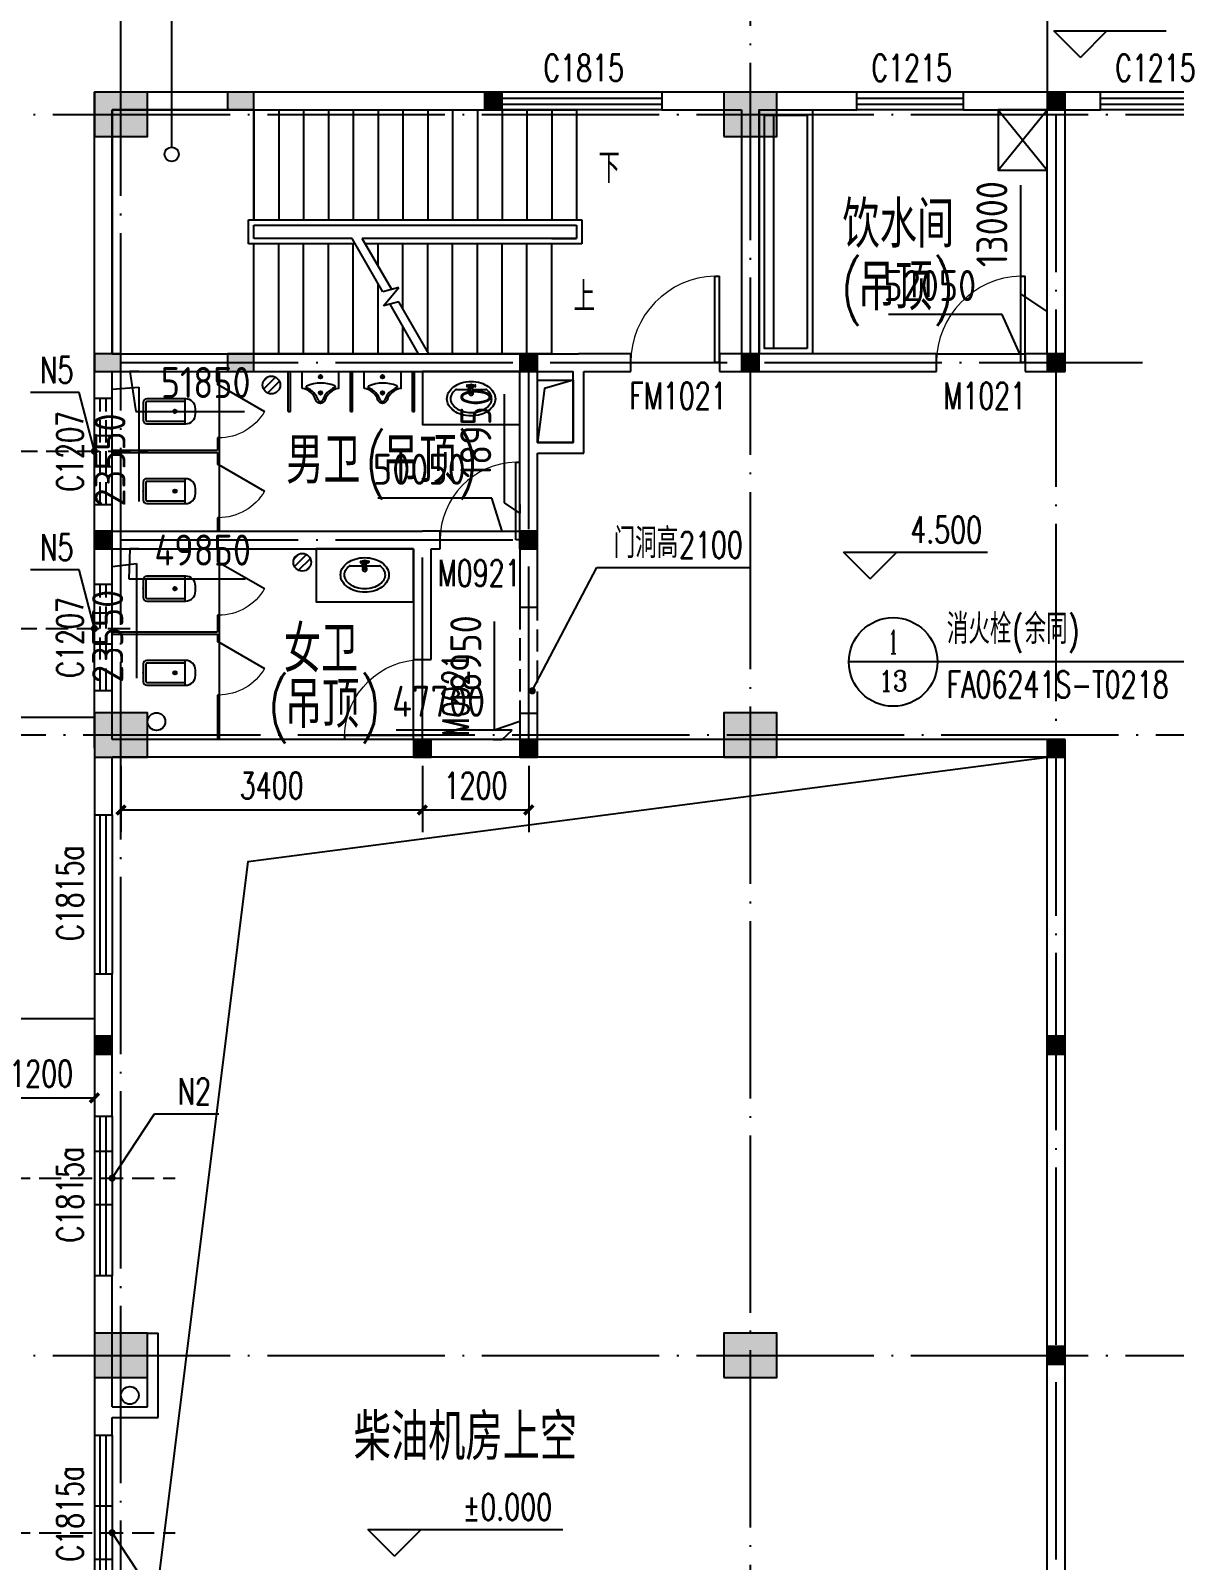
# Model space of a CAD drawing. Extents: x -59142 to 322364, y -122476 to 91021.
# Drawn here: x 24849 to 37752, y 65060 to 82317 of the extents above; entities that cross this region are included whole.
import ezdxf
from ezdxf.enums import TextEntityAlignment as Align

# ---------------------------------------------------------------- set-up
doc = ezdxf.new("R2010")
doc.units = 0
doc.header["$LTSCALE"] = 1000
doc.header["$MEASUREMENT"] = 0
doc.linetypes.add('DASH', pattern=[0.35, 0.25, -0.1])
doc.linetypes.add('DOTE', pattern=[2.42, 2, -0.2, 0.02, -0.2])
for name, color, linetype in [('CENTRE LINE', 1, 'DOTE'), ('COLUMN', 255, 'Continuous'), ('DIM_ELEV', 3, 'Continuous'), ('DIM_IDEN', 3, 'Continuous'), ('DIM_LEAD', 3, 'Continuous'), ('DIM_SYMB', 3, 'Continuous'), ('DOTE', 1, 'DOTE'), ('GROUND', 204, 'Continuous'), ('HOLE', 6, 'Continuous'), ('LATRINE', 191, 'Continuous'), ('LVTRY', 171, 'Continuous'), ('PUB_DIM', 3, 'Continuous'), ('PUB_HATCH', 255, 'Continuous'), ('PUB_TEXT', 7, 'Continuous'), ('STAIR', 2, 'Continuous'), ('TEXT', 62, 'Continuous'), ('WALL', 255, 'Continuous'), ('WINDOW', 4, 'Continuous'), ('WINDOW_TEXT', 7, 'Continuous')]:
    doc.layers.add(name, color=color, linetype=linetype)
doc.styles.add('_TCH_DIM', font='SIMPLEX', dxfattribs={"bigfont": 'GBCBIG'})
doc.styles.add('_TCH_DIM_T3', font='SIMPLEX', dxfattribs={"width": 0.705882, "bigfont": 'GBCBIG'})
doc.styles.add('_TCH_LABEL', font='COMPLEX', dxfattribs={"bigfont": 'GBCBIG'})
doc.styles.add('_TCH_WINDOW', font='SIMPLEX', dxfattribs={"bigfont": 'GBCBIG'})
doc.styles.add('HZTXT', font='geditxt.shx', dxfattribs={"width": 0.8, "bigfont": 'hztxt1.shx'})
doc.styles.get("Standard").update_dxf_attribs({"font": 'gbenor.shx', "bigfont": 'gbcbig.shx'})
doc.dimstyles.new('_TCH_ARCH&&100', dxfattribs={"dimtxt": 297.5, "dimasz": 100, "dimexe": 250, "dimexo": 300, "dimgap": 126.25, "dimtad": 1, "dimdec": 0, "dimzin": 0, "dimdsep": 46, "dimtxsty": '_TCH_DIM_T3', "dimblk": 'ARCHTICK', "dimcen": 0.09, "dimazin": 2, "dimtfac": 1, "dimtdec": 0, "dimtix": 1, "dimtmove": 2, "dimatfit": 3, "dimfxl": 1, "dimtolj": 1, "dimtzin": 0, "dimarcsym": 0})
doc.dimstyles.get("Standard").update_dxf_attribs({"dimscale": 100, "dimtxt": 3.5, "dimasz": 1, "dimexe": 2.5, "dimexo": 3, "dimgap": 1.5, "dimtad": 1, "dimdec": 0, "dimzin": 0, "dimdsep": 46, "dimtxsty": 'Standard', "dimblk": 'ARCHTICK', "dimcen": 0.09, "dimadec": 0, "dimazin": 0, "dimtfac": 1, "dimtdec": 0, "dimtix": 1, "dimtmove": 2, "dimatfit": 3, "dimfxl": 1, "dimtolj": 1, "dimtzin": 0, "dimarcsym": 0})

# ---------------------------------------------------------------- blocks, each defined once
blk = doc.blocks.new('_FZH')
blk.add_lwpolyline([(-0.5, -0.5), (0.5, -0.5), (0.5, 0.5), (-0.5, 0.5)], close=True)
at = {"layer": 'PUB_HATCH'}
blk.add_solid([(-0.5, -0.5), (0.5, -0.5), (-0.5, 0.5), (0.5, 0.5)], dxfattribs=at)
blk = doc.blocks.new('A$C45262176')
at = {"layer": 'COLUMN', "xscale": 300.000000000502, "yscale": 200.0000000000146, "zscale": 200.0000000000146, "rotation": 359.9999999999972}
for p in [(1350, 150), (-150, -2800), (1350, -2800)]:
    blk.add_blockref('_FZH', p, dxfattribs=at)
blk = doc.blocks.new('DSADa')
at = {"layer": 'COLUMN', "xscale": 600.0000000000146, "yscale": 500, "zscale": 500}
for p in [(0, 0), (7100, 0), (0, -7000), (7100, -7000), (0, -14000), (7100, -14000)]:
    blk.add_blockref('_FZH', p, dxfattribs=at)
blk = doc.blocks.new('A$C2CBA13EF')
at = {"layer": 'GROUND'}
for centre in [(400, 27650), (100, 20050)]:
    blk.add_circle(centre, 100, dxfattribs=at)
blk = doc.blocks.new('_ArchTick')
at = {"color": 0, "linetype": 'ByBlock', "const_width": 0.4}
blk.add_lwpolyline([(-0.5, -0.5), (0.5, 0.5)], dxfattribs=at)
blk = doc.blocks.new('*D933')
at = {"layer": 'Defpoints', "color": 0, "transparency": 16777216}
for p in [(25868, 74322), (29268, 74322), (29268, 73526)]:
    blk.add_point(p, dxfattribs=at)
at = {"layer": 'PUB_DIM', "color": 0, "lineweight": -2, "transparency": 16777216}
for p, q in [((25868, 74022), (25868, 73276)), ((29268, 74022), (29268, 73276)), ((25868, 73526), (29268, 73526))]:
    blk.add_line(p, q, dxfattribs=at)
at = {"layer": 'PUB_DIM', "color": 0, "lineweight": -2, "transparency": 16777216, "xscale": 100, "yscale": 100, "zscale": 100, "rotation": 180}
blk.add_blockref('_ArchTick', (25868, 73526), dxfattribs=at)
at = {"layer": 'PUB_DIM', "color": 0, "lineweight": -2, "transparency": 16777216, "xscale": 100, "yscale": 100, "zscale": 100}
blk.add_blockref('_ArchTick', (29268, 73526), dxfattribs=at)
at = {"layer": 'PUB_DIM', "color": 0, "transparency": 16777216, "insert": (27568, 73801), "char_height": 297.5, "attachment_point": 5, "style": '_TCH_DIM_T3'}
blk.add_mtext('\\A1;3400', dxfattribs=at)
blk = doc.blocks.new('*D934')
at = {"layer": 'Defpoints', "color": 0, "transparency": 16777216}
for p in [(29268, 74322), (30468, 74322), (30468, 73526)]:
    blk.add_point(p, dxfattribs=at)
at = {"layer": 'PUB_DIM', "color": 0, "lineweight": -2, "transparency": 16777216}
for p, q in [((29268, 74022), (29268, 73276)), ((30468, 74022), (30468, 73276)), ((29268, 73526), (30468, 73526))]:
    blk.add_line(p, q, dxfattribs=at)
at = {"layer": 'PUB_DIM', "color": 0, "lineweight": -2, "transparency": 16777216, "xscale": 100, "yscale": 100, "zscale": 100, "rotation": 180}
blk.add_blockref('_ArchTick', (29268, 73526), dxfattribs=at)
at = {"layer": 'PUB_DIM', "color": 0, "lineweight": -2, "transparency": 16777216, "xscale": 100, "yscale": 100, "zscale": 100}
blk.add_blockref('_ArchTick', (30468, 73526), dxfattribs=at)
at = {"layer": 'PUB_DIM', "color": 0, "transparency": 16777216, "insert": (29868, 73801), "char_height": 297.5, "attachment_point": 5, "style": '_TCH_DIM_T3'}
blk.add_mtext('\\A1;1200', dxfattribs=at)
blk = doc.blocks.new('*D1477')
at = {"layer": 'Defpoints', "color": 0, "transparency": 16777216}
for p in [(24368, 71068), (25568, 71068), (25568, 70278)]:
    blk.add_point(p, dxfattribs=at)
at = {"layer": 'PUB_DIM', "color": 0, "lineweight": -2, "transparency": 16777216}
for p, q in [((24368, 70768), (24368, 70028)), ((25568, 70768), (25568, 70028)), ((24368, 70278), (25568, 70278))]:
    blk.add_line(p, q, dxfattribs=at)
at = {"layer": 'PUB_DIM', "color": 0, "lineweight": -2, "transparency": 16777216, "xscale": 100, "yscale": 100, "zscale": 100, "rotation": 180}
blk.add_blockref('_ArchTick', (24368, 70278), dxfattribs=at)
at = {"layer": 'PUB_DIM', "color": 0, "lineweight": -2, "transparency": 16777216, "xscale": 100, "yscale": 100, "zscale": 100}
blk.add_blockref('_ArchTick', (25568, 70278), dxfattribs=at)
at = {"layer": 'PUB_DIM', "color": 0, "transparency": 16777216, "insert": (24968, 70552), "char_height": 297.5, "attachment_point": 5, "style": '_TCH_DIM_T3'}
blk.add_mtext('\\A1;1200', dxfattribs=at)
blk = doc.blocks.new('$DorLib2D$00000001')
for p, q in [((0.45, 0.975), (0.5, 0.975)), ((0.45, 0), (0.45, 0.975)), ((0.5, 0), (0.5, 0.975)), ((0.5, 0), (0.45, 0))]:
    blk.add_line(p, q)
at = {"lineweight": 13}
blk.add_arc((0.475, 0), 0.975, 91.4693, 180, dxfattribs=at)
blk = doc.blocks.new('$TCHSYS$WIN2D')
for p, q in [((-0.5, 0.5), (0.5, 0.5)), ((0.5, 0.1667), (-0.5, 0.1667)), ((0.5, -0.1667), (-0.5, -0.1667)), ((-0.5, -0.5), (0.5, -0.5))]:
    blk.add_line(p, q)
blk = doc.blocks.new('$lvtry$00000222')
at = {"color": 0, "elevation": 0}
blk.add_lwpolyline([(-205, -191), (-205, 0), (205, 0), (205, -191, 0.268068), (51, -323, -0.317765), (0, -360, -0.317765), (-51, -323, 0.268068)], format="xyb", close=True, dxfattribs=at)
at = {"color": 0}
for centre in [(0, -60, 0), (0, -242, 0)]:
    blk.add_circle(centre, 20, dxfattribs=at)
for centre, radius, start, end in [((-152, -175, 0), 10, 114.1084, 248.1394), ((5, -526, 0), 395, 66.6675, 114.1084), ((158, -173, 0), 10, 290.4941, 66.6675), ((-243, -401, 0), 233, 19.2639, 68.1394), ((0, -316, 0), 24, 199.2639, 269.4998), ((0, -316, 0), 24, 270.5002, 340.7361), ((243, -401, 0), 233, 110.4941, 160.7361)]:
    blk.add_arc(centre, radius, start, end, dxfattribs=at)
for p in [(0, -60, 0), (0, -242, 0)]:
    blk.add_point(p, dxfattribs=at)
blk = doc.blocks.new('$lvtry$00000195')
at = {"color": 0}
for p, q in [((-165, -91), (-34, -91)), ((-17, -58), (-17, -48)), ((-16, -91), (-11, -91)), ((11, -91), (165, -91)), ((17, -58), (17, -48))]:
    blk.add_line(p, q, dxfattribs=at)
blk.add_lwpolyline([(273, -195, -0.132138), (254, -266, -0.106661), (193, -332, -0.083339), (108, -374, -0.072039), (0, -389, -0.072039), (-108, -374, -0.083339), (-193, -332, -0.106661), (-254, -266, -0.132138), (-273, -195, -0.132138), (-254, -124, -0.106661), (-193, -57, -0.083339), (-108, -16, -0.072039), (0, 0, -0.072039), (108, -16, -0.083339), (193, -57, -0.106661), (254, -124, -0.132138)], format="xyb", close=True, dxfattribs=at)
blk.add_circle((0, -58), 16.7, dxfattribs=at)
for centre, radius, start, end in [((-131, -195), 101, 149.8906, 180), ((-68, -231), 174, 128.9257, 149.8906), ((-165, -111), 20, 90, 128.9257), ((-40, -49), 10.1, 106.6096, 258.1648), ((-64, 218), 259, 274.7069, 282.3732), ((-75, -228), 173, 71.36, 79.1873), ((-29, -95), 6.77, 155.344, 308.3224), ((-171, 3), 166, 324.8411, 338.1337), ((-171, 3), 170, 324.8411, 331.3523), ((-29, -95), 3.37, 155.344, 308.3224), ((100, -210), 170, 132.3141, 138.8253), ((100, -210), 166, 125.5327, 138.8253), ((0, -131), 25, 112.516, 67.484), ((-12, -74), 10.6, 201.8924, 261.774), ((0, -48), 16.7, 0, 180), ((-381, -131), 372, 2.3982, 6.7627), ((0, -111), 9.9, 201.7837, 338.2163), ((64, 218), 259, 257.6268, 265.2931), ((381, -131), 372, 170.1008, 177.6018), ((75, -228), 173, 100.8127, 110.4191), ((40, -49), 10.1, 281.8352, 73.3904), ((165, -111), 20, 51.0743, 90), ((165, -111), 20, 51.0743, 90), ((68, -231), 174, 30.1094, 51.0743), ((131, -195), 101, 0, 30.1094), ((-131, -195), 101, 180, 210.1094), ((-68, -158), 174, 210.1094, 234.4623), ((-27, -100), 245, 234.4623, 253.5183), ((0, -9), 340, 253.5183, 270), ((0, -9), 340, 270, 286.4817), ((27, -100), 245, 286.4817, 305.5377), ((68, -158), 174, 305.5377, 329.8906), ((131, -195), 101, 329.8906, 0)]:
    blk.add_arc(centre, radius, start, end, dxfattribs=at)
for p in [(0, -58), (0, -131)]:
    blk.add_point(p, dxfattribs=at)
blk = doc.blocks.new('$lvtry$00000200')
at = {"color": 0}
for p, q in [((-110, -40, 0), (-110, -470, 0)), ((100, -30, 0), (-100, -30, 0)), ((110, -470, 0), (110, -40, 0))]:
    blk.add_line(p, q, dxfattribs=at)
at = {"color": 0, "elevation": 0}
blk.add_lwpolyline([(100, 0), (-100, 0, 0.414214), (-140, -40), (-140, -480, 0.414214), (-30, -590), (30, -590, 0.414214), (140, -480), (140, -40, 0.414214)], format="xyb", close=True, dxfattribs=at)
blk.add_lwpolyline([(140, -470), (-140, -470)], dxfattribs=at)
at = {"color": 0}
blk.add_circle((0, -359, 0), 20, dxfattribs=at)
for centre, start, end in [((-100, -40, 0), 90, 180), ((100, -40, 0), 0, 90)]:
    blk.add_arc(centre, 10, start, end, dxfattribs=at)
for p in [(0, 0), (0, -359, 0)]:
    blk.add_point(p, dxfattribs=at)
blk = doc.blocks.new('$TCHSYS$APDOOR2D')
blk.add_line((0.5, 0), (0, 0.866))
at = {"lineweight": 13}
blk.add_arc((0.5, 0), 1, 120, 180, dxfattribs=at)
blk = doc.blocks.new('*D1643')
at = {"color": 0, "lineweight": -2, "transparency": 16777216}
for p, q in [((35810, 79116), (34526, 79116)), ((36010, 78672), (35810, 79116)), ((36018, 78672), (36010, 78672))]:
    blk.add_line(p, q, dxfattribs=at)
at = {"layer": 'Defpoints', "color": 0, "transparency": 16777216}
for p in [(35610, 79116), (36318, 78672), (49318, 26622)]:
    blk.add_point(p, dxfattribs=at)
at = {"color": 0, "transparency": 16777216, "insert": (34993, 79441), "char_height": 350, "attachment_point": 5}
blk.add_mtext('\\A1;52050', dxfattribs=at)
blk = doc.blocks.new('*D1644')
at = {"color": 0, "lineweight": -2, "transparency": 16777216}
for p, q in [((36018, 79347), (36018, 80572)), ((36318, 79147), (36018, 79347)), ((36318, 78972), (36318, 79147))]:
    blk.add_line(p, q, dxfattribs=at)
at = {"layer": 'Defpoints', "color": 0, "transparency": 16777216}
for p in [(36018, 79547), (36318, 78672), (49318, 26622)]:
    blk.add_point(p, dxfattribs=at)
at = {"color": 0, "transparency": 16777216, "insert": (35693, 80134), "char_height": 350, "attachment_point": 5, "rotation": 90}
blk.add_mtext('\\A1;13000', dxfattribs=at)
blk = doc.blocks.new('*D1645')
at = {"color": 0, "lineweight": -2, "transparency": 16777216}
for p, q in [((30051, 77044), (28767, 77044)), ((30168, 76672), (30051, 77044)), ((30068, 76672), (30168, 76672))]:
    blk.add_line(p, q, dxfattribs=at)
at = {"layer": 'Defpoints', "color": 0, "transparency": 16777216}
for p in [(29851, 77044), (30368, 76672), (49318, 26622)]:
    blk.add_point(p, dxfattribs=at)
at = {"color": 0, "transparency": 16777216, "insert": (29234, 77369), "char_height": 350, "attachment_point": 5}
blk.add_mtext('\\A1;50050', dxfattribs=at)
blk = doc.blocks.new('*D1646')
at = {"color": 0, "lineweight": -2, "transparency": 16777216}
for p, q in [((30196, 76989), (30196, 78215)), ((30368, 76872), (30196, 76989)), ((30368, 76972), (30368, 76872))]:
    blk.add_line(p, q, dxfattribs=at)
at = {"layer": 'Defpoints', "color": 0, "transparency": 16777216}
for p in [(30196, 77189), (30368, 76672), (49318, 26622)]:
    blk.add_point(p, dxfattribs=at)
at = {"color": 0, "transparency": 16777216, "insert": (29871, 77777), "char_height": 350, "attachment_point": 5, "rotation": 90}
blk.add_mtext('\\A1;18950', dxfattribs=at)
blk = doc.blocks.new('*D1647')
at = {"color": 0, "lineweight": -2, "transparency": 16777216}
for p, q in [((26068, 78472), (25968, 78472)), ((25968, 78472), (26036, 78022)), ((26036, 78022), (27262, 78022))]:
    blk.add_line(p, q, dxfattribs=at)
at = {"layer": 'Defpoints', "color": 0, "transparency": 16777216}
for p in [(25768, 78472), (26236, 78022), (49318, 26622)]:
    blk.add_point(p, dxfattribs=at)
at = {"color": 0, "transparency": 16777216, "insert": (26824, 78347), "char_height": 350, "attachment_point": 5}
blk.add_mtext('\\A1;51850', dxfattribs=at)
blk = doc.blocks.new('*D1648')
at = {"color": 0, "lineweight": -2, "transparency": 16777216}
for p, q in [((25768, 78272), (26069, 78295)), ((25768, 78172), (25768, 78272)), ((26069, 78295), (26069, 77004))]:
    blk.add_line(p, q, dxfattribs=at)
at = {"layer": 'Defpoints', "color": 0, "transparency": 16777216}
for p in [(25768, 78472), (26069, 78095), (49318, 26622)]:
    blk.add_point(p, dxfattribs=at)
at = {"color": 0, "transparency": 16777216, "insert": (25744, 77474), "char_height": 350, "attachment_point": 5, "rotation": 90}
blk.add_mtext('\\A1;23550', dxfattribs=at)
blk = doc.blocks.new('*D1649')
at = {"color": 0, "lineweight": -2, "transparency": 16777216}
for p, q in [((30083, 74426), (30083, 75652)), ((30368, 74622), (30368, 74522)), ((30368, 74522), (30083, 74426))]:
    blk.add_line(p, q, dxfattribs=at)
at = {"layer": 'Defpoints', "color": 0, "transparency": 16777216}
for p in [(30083, 74626), (30368, 74322), (49318, 26622)]:
    blk.add_point(p, dxfattribs=at)
at = {"color": 0, "transparency": 16777216, "insert": (29758, 75214), "char_height": 350, "attachment_point": 5, "rotation": 90}
blk.add_mtext('\\A1;18950', dxfattribs=at)
blk = doc.blocks.new('*D1650')
at = {"color": 0, "lineweight": -2, "transparency": 16777216}
for p, q in [((30283, 74426), (28971, 74426)), ((30168, 74322), (30283, 74426)), ((30068, 74322), (30168, 74322))]:
    blk.add_line(p, q, dxfattribs=at)
at = {"layer": 'Defpoints', "color": 0, "transparency": 16777216}
for p in [(30083, 74426), (30368, 74322), (49318, 26622)]:
    blk.add_point(p, dxfattribs=at)
at = {"color": 0, "transparency": 16777216, "insert": (29452, 74751), "char_height": 350, "attachment_point": 5}
blk.add_mtext('\\A1;47700', dxfattribs=at)
blk = doc.blocks.new('*D1651')
at = {"color": 0, "lineweight": -2, "transparency": 16777216}
for p, q in [((25768, 76272), (26043, 76305)), ((26043, 76305), (26043, 75014)), ((25768, 76172), (25768, 76272))]:
    blk.add_line(p, q, dxfattribs=at)
at = {"layer": 'Defpoints', "color": 0, "transparency": 16777216}
for p in [(25768, 76472), (26043, 76105), (49318, 26622)]:
    blk.add_point(p, dxfattribs=at)
at = {"color": 0, "transparency": 16777216, "insert": (25718, 75484), "char_height": 350, "attachment_point": 5, "rotation": 90}
blk.add_mtext('\\A1;23550', dxfattribs=at)
blk = doc.blocks.new('*D1652')
at = {"color": 0, "lineweight": -2, "transparency": 16777216}
for p, q in [((25968, 76472), (25958, 76132)), ((26068, 76472), (25968, 76472)), ((25958, 76132), (27272, 76132))]:
    blk.add_line(p, q, dxfattribs=at)
at = {"layer": 'Defpoints', "color": 0, "transparency": 16777216}
for p in [(25768, 76472), (26158, 76132, 0), (49318, 26622)]:
    blk.add_point(p, dxfattribs=at)
at = {"color": 0, "transparency": 16777216, "insert": (26790, 76457), "char_height": 350, "attachment_point": 5}
blk.add_mtext('\\A1;49850', dxfattribs=at)

msp = doc.modelspace()

# ---------------------------------------------------------------- hatches: boundary and pattern name
at = {"layer": 'LVTRY'}
h = msp.add_hatch(dxfattribs=at)
h.set_pattern_fill('ANSI31', color=256, scale=40)
h.set_pattern_definition([(45, (59302.653, 1e-11), (-44.90128, 44.90128), [])])
edge = h.paths.add_edge_path()
edge.add_arc((27564.7, 78319), 100, 0, 360)
h = msp.add_hatch(dxfattribs=at)
h.set_pattern_fill('ANSI31', color=256, scale=40)
h.set_pattern_definition([(45, (59651.653, -1999.5), (-44.90128, 44.90128), [])])
edge = h.paths.add_edge_path()
edge.add_arc((27913.7, 76319.5), 100, 0, 360)
at = {"layer": 'PUB_HATCH'}
for points in [[(30168.6, 81622.1), (29968.6, 81622.1), (29968.6, 81422.1), (30168.6, 81422.1)], [(36318.4, 81622.1), (36318.4, 81422.1), (36518.4, 81422.1), (36518.4, 81622.1)], [(30568.4, 78672.1), (30368.4, 78672.1), (30368.4, 78472.1), (30568.4, 78472.1)], [(32868.4, 78672.1), (32868.4, 78472.1), (33068.4, 78472.1), (33068.4, 78672.1)], [(36318.4, 78672.1), (36318.4, 78472.1), (36518.4, 78472.1), (36518.4, 78672.1)], [(25768.4, 76672.1), (25568.4, 76672.1), (25568.4, 76472.1), (25768.4, 76472.1)], [(30368.4, 76672.1), (30368.4, 76472.1), (30568.4, 76472.1), (30568.4, 76672.1)], [(29368.4, 74122.1), (29368.4, 74322.1), (29168.4, 74322.1), (29168.4, 74122.1)], [(30568.4, 74122.1), (30568.4, 74322.1), (30368.4, 74322.1), (30368.4, 74122.1)], [(36318.4, 74122.1), (36518.4, 74122.1), (36518.4, 74322.1), (36318.4, 74322.1)], [(25768.4, 70772.1), (25768.4, 70972.1), (25568.4, 70972.1), (25568.4, 70772.1)], [(36318.4, 70972.1), (36318.4, 70772.1), (36518.4, 70772.1), (36518.4, 70972.1)], [(36318.4, 67472.1), (36318.4, 67272.1), (36518.4, 67272.1), (36518.4, 67472.1)]]:
    msp.add_hatch(color=256, dxfattribs=at).paths.add_polyline_path(points)

# ---------------------------------------------------------------- linework, layer by layer
at = {"layer": 'CENTRE LINE'}
for p, q in [((25868.4, 78572.1), (37391.5, 78572.1)), ((25868.4, 76572.1), (30468.4, 76572.1))]:
    msp.add_line(p, q, dxfattribs=at)
for points in [[(36418.4, 40872.1), (36418.4, 81372.1)], [(30468.4, 74272.1), (30468.4, 78572.1)], [(29268.4, 74372.1), (29268.4, 76572.1)]]:
    msp.add_lwpolyline(points, dxfattribs=at)
at = {"layer": 'COLUMN'}
for p, q in [((30168.6, 81622.1), (29968.6, 81622.1)), ((29968.6, 81622.1), (29968.6, 81422.1)), ((30168.6, 81422.1), (30168.6, 81622.1)), ((36318.4, 81622.1), (36318.4, 81422.1)), ((36518.4, 81622.1), (36318.4, 81622.1)), ((36518.4, 81422.1), (36518.4, 81622.1)), ((29968.6, 81422.1), (30168.6, 81422.1)), ((36318.4, 81422.1), (36518.4, 81422.1)), ((30568.4, 78672.1), (30368.4, 78672.1)), ((30368.4, 78672.1), (30368.4, 78472.1)), ((30568.4, 78472.1), (30568.4, 78672.1)), ((32868.4, 78672.1), (32868.4, 78472.1)), ((33068.4, 78672.1), (32868.4, 78672.1)), ((33068.4, 78472.1), (33068.4, 78672.1)), ((36318.4, 78672.1), (36318.4, 78472.1)), ((36518.4, 78672.1), (36318.4, 78672.1)), ((36518.4, 78472.1), (36518.4, 78672.1)), ((30368.4, 78472.1), (30568.4, 78472.1)), ((32868.4, 78472.1), (33068.4, 78472.1)), ((36318.4, 78472.1), (36518.4, 78472.1)), ((25768.4, 76672.1), (25568.4, 76672.1)), ((25568.4, 76672.1), (25568.4, 76472.1)), ((25768.4, 76472.1), (25768.4, 76672.1)), ((30368.4, 76672.1), (30368.4, 76472.1)), ((30568.4, 76672.1), (30368.4, 76672.1)), ((30568.4, 76472.1), (30568.4, 76672.1)), ((25568.4, 76472.1), (25768.4, 76472.1)), ((30368.4, 76472.1), (30568.4, 76472.1)), ((29368.4, 74322.1), (29168.4, 74322.1)), ((29168.4, 74322.1), (29168.4, 74122.1)), ((29368.4, 74122.1), (29368.4, 74322.1)), ((30568.4, 74322.1), (30368.4, 74322.1)), ((30368.4, 74322.1), (30368.4, 74122.1)), ((30568.4, 74122.1), (30568.4, 74322.1)), ((36518.4, 74322.1), (36318.4, 74322.1)), ((36318.4, 74322.1), (36318.4, 74122.1)), ((36518.4, 74122.1), (36518.4, 74322.1)), ((29168.4, 74122.1), (29368.4, 74122.1)), ((30368.4, 74122.1), (30568.4, 74122.1)), ((36318.4, 74122.1), (36518.4, 74122.1)), ((25768.4, 70972.1), (25568.4, 70972.1)), ((25568.4, 70972.1), (25568.4, 70772.1)), ((25768.4, 70772.1), (25768.4, 70972.1)), ((36318.4, 70972.1), (36318.4, 70772.1)), ((36518.4, 70972.1), (36318.4, 70972.1)), ((36518.4, 70772.1), (36518.4, 70972.1)), ((25568.4, 70772.1), (25768.4, 70772.1)), ((36318.4, 70772.1), (36518.4, 70772.1)), ((36318.4, 67472.1), (36318.4, 67272.1)), ((36518.4, 67472.1), (36318.4, 67472.1)), ((36518.4, 67272.1), (36518.4, 67472.1)), ((36318.4, 67272.1), (36518.4, 67272.1))]:
    msp.add_line(p, q, dxfattribs=at)
at = {"layer": 'DIM_ELEV'}
for p, q in [((36691.5, 82014), (36391.5, 82314)), ((36391.5, 82314), (37657.5, 82314)), ((36691.5, 82014), (36991.5, 82314)), ((34319.9, 76132.1), (34019.9, 76432.1)), ((34019.9, 76432.1), (35642.4, 76432.1)), ((34319.9, 76132.1), (34619.9, 76432.1)), ((28953.5, 65109.2), (28653.5, 65409.2)), ((28653.5, 65409.2), (30854, 65409.2)), ((28953.5, 65109.2), (29253.5, 65409.2))]:
    msp.add_line(p, q, dxfattribs=at)
at = {"layer": 'DIM_IDEN'}
for p, q in [((26440.2, 81002.5), (26440.2, 83071)), ((35079.3, 75194.7), (34079.3, 75194.7)), ((38089, 75194.7), (35079.3, 75194.7))]:
    msp.add_line(p, q, dxfattribs=at)
for centre, radius in [((26440.2, 80922), 80.5), ((34579.3, 75194.7), 500)]:
    msp.add_circle(centre, radius, dxfattribs=at)
at = {"layer": 'DIM_LEAD'}
for p, q in [((30508.4, 74869.1), (31236.6, 76261.9)), ((31236.6, 76261.9), (32968.4, 76261.9))]:
    msp.add_line(p, q, dxfattribs=at)
at = {"layer": 'DIM_LEAD', "const_width": 40}
msp.add_lwpolyline([(30499.1, 74851.4, 1), (30517.6, 74886.8, 1)], format="xyb", close=True, dxfattribs=at)
at = {"layer": 'DIM_SYMB'}
for points in [[(31148.4, 80772.1, 0, 0, 0), (26568.4, 80772.1, 0, 0, 0), (26568.4, 79322.1, 0, 0, 0), (28468.4, 79322.1, 80, 0, 0), (28768.4, 79322.1, 0, 0, 0)], [(30868.4, 79322.1, 0, 0, 0), (29348.4, 79322.1, 80, 0, 0), (29048.4, 79322.1, 0, 0, 0)]]:
    msp.add_lwpolyline(points, format="xyseb", dxfattribs=at)
msp.add_lwpolyline([(25768.4, 60622.1), (27304, 72943.5), (36318.4, 74122.1)], dxfattribs=at)
at = {"layer": 'DOTE'}
for p, q in [((22679.9, 81372.1), (51585.9, 81372.1)), ((23021.6, 74372.1), (51585.9, 74372.1)), ((22679.9, 67372.1), (51585.9, 67372.1))]:
    msp.add_line(p, q, dxfattribs=at)
for points in [[(25868.4, 22372.1), (25868.4, 86156)], [(32968.4, 21872.1), (32968.4, 86156)]]:
    msp.add_lwpolyline(points, dxfattribs=at)
at = {"layer": 'HOLE'}
for p, q in [((25396.2, 78235.5), (24848.7, 78235.5)), ((25568.4, 77572.1), (25396.2, 78235.5)), ((25768.4, 77747.1), (25568.4, 77747.1)), ((25768.4, 77397.1), (25568.4, 77397.1)), ((25396.2, 76235.5), (24848.7, 76235.5)), ((25568.4, 75572.1), (25396.2, 76235.5)), ((25768.4, 75747.1), (25568.4, 75747.1)), ((25768.4, 75397.1), (25568.4, 75397.1)), ((25768.4, 69372.1), (26248.2, 70098)), ((26248.2, 70098), (26970.7, 70098)), ((25768.4, 69672.1), (25568.4, 69672.1)), ((25768.4, 69072.1), (25568.4, 69072.1)), ((25768.4, 65672.1), (25568.4, 65672.1)), ((25768.4, 65372.1), (26248.2, 64646.1)), ((25768.4, 65072.1), (25568.4, 65072.1))]:
    msp.add_line(p, q, dxfattribs=at)
at = {"layer": 'HOLE', "linetype": 'DASH'}
for p, q in [((24324.7, 77572.1), (26170.2, 77572.1)), ((24320.7, 75572.1), (26036.2, 75572.1)), ((24594.2, 69372.1), (26481.2, 69372.1)), ((24594.2, 65372.1), (26481.2, 65372.1))]:
    msp.add_line(p, q, dxfattribs=at)
at = {"layer": 'HOLE'}
msp.add_lwpolyline([(30568.4, 78372.1), (30968.4, 78372.1), (30968.4, 77672.1), (30568.4, 77672.1)], close=True, dxfattribs=at)
msp.add_lwpolyline([(30968.4, 78372.1), (30647, 78280), (30568.4, 77672.1)], dxfattribs=at)
at = {"layer": 'HOLE', "const_width": 40}
for points in [[(25573.4, 77552.7, 1), (25563.4, 77591.4, 1)], [(25573.4, 75552.7, 1), (25563.4, 75591.4, 1)], [(25757.4, 69355.4, 1), (25779.4, 69388.8, 1)], [(25757.4, 65388.8, 1), (25779.4, 65355.4, 1)]]:
    msp.add_lwpolyline(points, format="xyb", close=True, dxfattribs=at)
at = {"layer": 'LATRINE'}
for p, q in [((26955.9, 78472.1), (26955.9, 78322.1)), ((26980.9, 78472.1), (26955.9, 78472.1)), ((26980.9, 78322.1), (26980.9, 78472.1)), ((27755.9, 78022.1), (27755.9, 78472.1)), ((27755.9, 78472.1), (27780.9, 78472.1)), ((27780.9, 78022.1), (27780.9, 78472.1)), ((28455.9, 78022.1), (28455.9, 78472.1)), ((28455.9, 78472.1), (28480.9, 78472.1)), ((28480.9, 78022.1), (28480.9, 78472.1)), ((29155.9, 78022.1), (29155.9, 78472.1)), ((29155.9, 78472.1), (29180.9, 78472.1)), ((29180.9, 78022.1), (29180.9, 78472.1)), ((26955.9, 78322.1), (26980.9, 78322.1)), ((26980.9, 77722.1, 400), (26980.9, 78322.1, 400)), ((27755.9, 78022.1), (27780.9, 78022.1)), ((28455.9, 78022.1), (28480.9, 78022.1)), ((29155.9, 78022.1), (29180.9, 78022.1)), ((26980.9, 77722.1), (26955.9, 77722.1)), ((26955.9, 77722.1), (26955.9, 77584.6)), ((26980.9, 77572.1), (26980.9, 77722.1)), ((25768.4, 77584.6), (26955.9, 77584.6)), ((25768.4, 77584.6), (25768.4, 77559.6)), ((25768.4, 77559.6), (26955.9, 77559.6)), ((26955.9, 77559.6), (26955.9, 77422.1)), ((26980.9, 77422.1), (26980.9, 77572.1)), ((26955.9, 77422.1), (26980.9, 77422.1)), ((26980.9, 76822.1, 400), (26980.9, 77422.1, 400)), ((26980.9, 76822.1), (26955.9, 76822.1)), ((26955.9, 76822.1), (26955.9, 76672.1)), ((26980.9, 76672.1), (26980.9, 76822.1)), ((26955.9, 76672.1), (26980.9, 76672.1)), ((26955.9, 76472.1), (26955.9, 76322.1)), ((26980.9, 76472.1), (26955.9, 76472.1)), ((26980.9, 76322.1), (26980.9, 76472.1)), ((26955.9, 76322.1), (26980.9, 76322.1)), ((26980.9, 75722.1, 400), (26980.9, 76322.1, 400)), ((26980.9, 75722.1), (26955.9, 75722.1)), ((26955.9, 75722.1), (26955.9, 75534.6)), ((26980.9, 75522.1), (26980.9, 75722.1)), ((25768.4, 75534.6), (26955.9, 75534.6)), ((25768.4, 75534.6), (25768.4, 75509.6)), ((25768.4, 75509.6), (26955.9, 75509.6)), ((26955.9, 75509.6), (26955.9, 75422.1)), ((26955.9, 75422.1), (26980.9, 75422.1)), ((26980.9, 75422.1), (26980.9, 75522.1)), ((26980.9, 74822.1, 400), (26980.9, 75422.1, 400)), ((26980.9, 74822.1), (26955.9, 74822.1)), ((26955.9, 74822.1), (26955.9, 74322.1)), ((26980.9, 74322.1), (26980.9, 74822.1))]:
    msp.add_line(p, q, dxfattribs=at)
at = {"layer": 'LVTRY'}
for p, q in [((35764, 80744), (36318.4, 81422.1)), ((35764, 81422.1), (36318.4, 80744))]:
    msp.add_line(p, q, dxfattribs=at)
for points in [[(33668.4, 78672.1), (33068.4, 78672.1), (33068.4, 81422.1), (33668.4, 81422.1)], [(33608.4, 78732.1), (33128.4, 78732.1), (33128.4, 81362.1), (33608.4, 81362.1)], [(36318.4, 81422.1), (35764, 81422.1), (35764, 80744), (36318.4, 80744)], [(30368.4, 78472.1), (29268.4, 78472.1), (29268.4, 77872.1), (30368.4, 77872.1)], [(29168.4, 76472.1), (28068.4, 76472.1), (28068.4, 75872.1), (29168.4, 75872.1)]]:
    msp.add_lwpolyline(points, close=True, dxfattribs=at)
msp.add_lwpolyline([(33228.4, 81362.1), (33228.4, 78732.1)], dxfattribs=at)
for centre in [(27564.7, 78319), (27913.7, 76319.5)]:
    msp.add_circle(centre, 100, dxfattribs=at)
at = {"layer": 'STAIR'}
for p, q in [((36318.4, 82822.1), (36318.4, 81622.1)), ((38818.4, 81622.1), (36518.4, 81622.1)), ((27368.4, 81422.1), (25768.4, 81422.1)), ((25768.4, 81422.1), (25768.4, 78672.1)), ((27368.4, 81422.1), (29968.6, 81422.1)), ((27368.4, 81422.1), (27368.4, 80182.1)), ((27368.4, 80182.1), (27368.4, 81422.1)), ((27648.4, 81422.1), (27648.4, 80182.1)), ((27928.4, 81422.1), (27928.4, 80182.1)), ((28208.4, 81422.1), (28208.4, 80182.1)), ((28488.4, 81422.1), (28488.4, 80182.1)), ((28768.4, 81422.1), (28768.4, 80182.1)), ((29048.4, 81422.1), (29048.4, 80182.1)), ((29328.4, 81422.1), (29328.4, 80182.1)), ((29608.4, 81422.1), (29608.4, 80182.1)), ((29888.4, 81422.1), (29888.4, 80182.1)), ((30168.4, 81422.1), (30168.4, 80182.1)), ((30168.6, 81422.1), (31008.4, 81422.1)), ((30448.4, 81422.1), (30448.4, 80182.1)), ((30728.4, 81422.1), (30728.4, 80182.1)), ((31008.4, 81422.1), (31008.4, 80182.1)), ((27308.4, 79912.1), (27308.4, 80182.1)), ((27308.4, 80182.1), (31068.4, 80182.1)), ((27368.4, 80122.1), (31008.4, 80122.1)), ((27368.4, 79972.1), (27368.4, 80122.1)), ((27368.4, 80122.1), (31008.4, 80122.1)), ((27368.4, 79972.1), (27368.4, 80122.1)), ((31008.4, 80122.1), (31008.4, 79972.1)), ((31068.4, 80182.1), (31068.4, 79912.1)), ((28510, 79912.1), (27308.4, 79912.1)), ((28475.4, 79972.1), (27368.4, 79972.1)), ((28475.4, 79972.1), (27368.4, 79972.1)), ((27368.4, 78672.1), (27368.4, 79912.1)), ((27368.4, 78672.1), (27368.4, 79912.1)), ((27648.4, 78672.1), (27648.4, 79912.1)), ((27928.4, 78672.1), (27928.4, 79912.1)), ((28208.4, 78672.1), (28208.4, 79912.1)), ((28823.4, 79369.2), (28475.4, 79972.1)), ((28488.4, 78672.1), (28488.4, 79912.1)), ((30728.4, 79972.1), (28590.8, 79972.1)), ((28923.4, 79396), (28590.8, 79972.1)), ((31008.4, 79972.1), (28590.8, 79972.1)), ((31068.4, 79912.1), (28625.5, 79912.1)), ((28768.4, 79664.6), (28768.4, 79912.1)), ((29048.4, 79179.6), (29048.4, 79912.1)), ((29328.4, 78694.6), (29328.4, 79912.1)), ((29608.4, 78672.1), (29608.4, 79912.1)), ((29888.4, 78672.1), (29888.4, 79912.1)), ((30168.4, 78672.1), (30168.4, 79912.1)), ((30448.4, 78672.1), (30448.4, 79912.1)), ((30728.4, 79972.1), (31008.4, 79972.1)), ((30728.4, 78672.1), (30728.4, 79912.1)), ((28768.4, 78672.1), (28768.4, 79464.6)), ((29003.8, 79417.5), (28823.4, 79369.2)), ((28831, 79211.5), (29003.8, 79417.5)), ((29003.3, 79257.7), (28831, 79211.5)), ((29225.9, 78672.1), (28903.3, 79230.9)), ((29341.4, 78672.1), (29003.3, 79257.7)), ((29048.4, 78672.1), (29048.4, 78979.6)), ((25768.4, 78672.1), (27368.4, 78672.1)), ((29225.9, 78672.1), (27368.4, 78672.1)), ((30368.4, 78672.1), (29341.4, 78672.1)), ((30728.4, 78672.1), (30568.4, 78672.1)), ((24368.4, 74572.1), (25568.4, 74572.1)), ((25568.4, 74572.1), (25568.4, 71172.1)), ((24368.4, 71172.1), (25568.4, 71172.1))]:
    msp.add_line(p, q, dxfattribs=at)
at = {"layer": 'WALL'}
for p, q in [((30168.6, 81622.1), (25568.4, 81622.1)), ((25568.4, 78572.1), (25568.4, 81622.1)), ((30168.6, 81422.1), (30168.6, 81622.1)), ((32968.4, 81622.1), (31968.6, 81622.1)), ((31968.6, 81622.1), (31968.6, 81422.1)), ((34168.3, 81622.1), (32968.4, 81622.1)), ((34168.3, 81422.1), (34168.3, 81622.1)), ((36418.4, 81622.1), (35368.3, 81622.1)), ((35368.3, 81622.1), (35368.3, 81422.1)), ((36918.4, 81622.1), (36418.4, 81622.1)), ((36918.4, 81422.1), (36918.4, 81622.1)), ((25768.4, 81422.1), (30168.6, 81422.1)), ((25768.4, 78672.1), (25768.4, 81422.1)), ((31968.6, 81422.1), (32868.4, 81422.1)), ((32868.4, 81422.1), (32868.4, 78672.1)), ((33068.4, 81422.1), (34168.3, 81422.1)), ((33068.4, 81422.1), (33068.4, 78672.1)), ((35368.3, 81422.1), (36318.4, 81422.1)), ((36318.4, 78672.1), (36318.4, 81422.1)), ((36518.4, 78472.1), (36518.4, 81422.1)), ((36518.4, 81422.1), (36918.4, 81422.1)), ((25568.4, 76572.1), (25568.4, 78572.1)), ((25768.4, 78672.1), (30468.4, 78672.1)), ((30468.4, 78672.1), (31028.4, 78672.1)), ((31618.4, 78672.1), (31028.4, 78672.1)), ((31618.4, 78472.1), (31618.4, 78672.1)), ((32868.4, 78672.1), (32618.4, 78672.1)), ((32618.4, 78672.1), (32618.4, 78472.1)), ((35068.4, 78672.1), (33068.4, 78672.1)), ((35068.4, 78472.1), (35068.4, 78672.1)), ((36318.4, 78672.1), (36068.4, 78672.1)), ((36068.4, 78672.1), (36068.4, 78472.1)), ((25768.4, 78472.1), (30368.4, 78472.1)), ((25768.4, 76672.1), (25768.4, 78472.1)), ((30368.4, 77612.1), (30368.4, 78472.1)), ((30568.4, 78472.1), (30968.4, 78472.1)), ((30568.4, 77672.1), (30568.4, 78472.1)), ((30968.4, 77672.1), (30968.4, 78472.1)), ((31088.4, 77552.1), (31088.4, 78472.1)), ((31088.4, 78472.1), (31618.4, 78472.1)), ((32618.4, 78472.1), (32968.4, 78472.1)), ((32968.4, 78472.1), (35068.4, 78472.1)), ((36068.4, 78472.1), (36518.4, 78472.1)), ((30568.4, 77672.1), (30968.4, 77672.1)), ((30368.4, 76672.1), (30368.4, 77612.1)), ((30568.4, 76572.1), (30568.4, 77552.1)), ((30568.4, 77552.1), (31088.4, 77552.1)), ((25768.4, 76672.1), (29268.4, 76672.1)), ((29468.4, 76672.1), (29268.4, 76672.1)), ((29468.4, 76472.1), (29468.4, 76672.1)), ((30368.4, 76472.1), (30368.4, 76672.1)), ((25568.4, 74222.1), (25568.4, 76572.1)), ((25768.4, 76472.1), (29168.4, 76472.1)), ((25768.4, 74322.1), (25768.4, 76472.1)), ((29168.4, 76472.1), (29168.4, 75222.1)), ((29368.4, 75222.1), (29368.4, 76472.1)), ((29368.4, 76472.1), (29468.4, 76472.1)), ((30368.4, 76472.1), (30368.4, 75812.1)), ((30568.4, 75812.1), (30568.4, 76572.1)), ((30368.4, 75812.1), (30568.4, 75812.1)), ((29168.4, 75222.1), (29368.4, 75222.1)), ((30568.4, 74612.1), (30368.4, 74612.1)), ((30368.4, 74612.1), (30368.4, 74322.1)), ((30568.4, 74322.1), (30568.4, 74612.1)), ((25568.4, 74222.1), (25568.4, 73472.1)), ((26968.4, 74322.1), (25768.4, 74322.1)), ((29168.4, 74322.1), (26968.4, 74322.1)), ((29368.4, 74322.1), (29168.4, 74322.1)), ((30368.4, 74322.1), (29368.4, 74322.1)), ((36518.4, 74322.1), (30568.4, 74322.1)), ((36518.4, 60522.1), (36518.4, 74322.1)), ((26968.4, 74122.1), (25768.4, 74122.1)), ((25768.4, 73472.1), (25768.4, 74122.1)), ((29268.4, 74122.1), (26968.4, 74122.1)), ((30468.4, 74122.1), (29268.4, 74122.1)), ((36318.4, 74122.1), (30468.4, 74122.1)), ((36318.4, 60622.1), (36318.4, 74122.1)), ((25568.4, 73472.1), (25768.4, 73472.1)), ((25768.4, 71672.1), (25568.4, 71672.1)), ((25568.4, 71672.1), (25568.4, 70072.1)), ((25768.4, 70072.1), (25768.4, 71672.1)), ((25568.4, 70072.1), (25768.4, 70072.1)), ((25768.4, 68272.1), (25568.4, 68272.1)), ((25568.4, 68272.1), (25568.4, 66732.1)), ((25768.4, 66792.1), (25768.4, 68272.1)), ((26168.4, 66792.1), (26168.4, 67622.1)), ((26168.4, 67622.1), (26288.4, 67622.1)), ((26288.4, 66672.1), (26288.4, 67622.1)), ((25768.4, 66792.1), (26168.4, 66792.1)), ((25568.4, 66732.1), (25568.4, 66472.1)), ((25768.4, 66672.1), (26288.4, 66672.1)), ((25768.4, 66472.1), (25768.4, 66672.1)), ((25568.4, 66472.1), (25768.4, 66472.1))]:
    msp.add_line(p, q, dxfattribs=at)
at = {"layer": 'WINDOW'}
for p, q in [((35068.4, 78672.1), (36068.4, 78672.1)), ((29468.4, 76672.1), (30368.4, 76672.1)), ((29168.4, 74322.1), (29168.4, 75222.1))]:
    msp.add_line(p, q, dxfattribs=at)
at = {"layer": 'WINDOW', "linetype": 'DASH'}
for p, q in [((25568.4, 78172.1, 800), (25768.4, 78172.1, 800)), ((25635.1, 76972.1, 800), (25635.1, 78172.1, 800)), ((25701.7, 76972.1, 800), (25701.7, 78172.1, 800)), ((25568.4, 76972.1, 800), (25768.4, 76972.1, 800)), ((25568.4, 76072.1, 800), (25768.4, 76072.1, 800)), ((25635.1, 74872.1, 800), (25635.1, 76072.1, 800)), ((25701.7, 74872.1, 800), (25701.7, 76072.1, 800)), ((30368.4, 75812.1), (30368.4, 74612.1)), ((30568.4, 74612.1), (30568.4, 75812.1)), ((25568.4, 74872.1, 800), (25768.4, 74872.1, 800))]:
    msp.add_line(p, q, dxfattribs=at)

# ---------------------------------------------------------------- block references
at = {"layer": 'COLUMN'}
for name in ['A$C45262176', 'DSADa']:
    msp.add_blockref(name, (25868.4, 81372.1), dxfattribs=at)
at = {"layer": 'GROUND'}
msp.add_blockref('A$C2CBA13EF', (25868.4, 46872.1), dxfattribs=at)
at = {"layer": 'LATRINE', "xscale": 600, "yscale": -600, "zscale": 25, "rotation": 90}
for p in [(26968.4, 78022.1), (26968.4, 77122.1), (26968.4, 76022.1), (26968.4, 75122.1)]:
    msp.add_blockref('$TCHSYS$APDOOR2D', p, dxfattribs=at)
at = {"layer": 'LVTRY'}
for name, p in [('$lvtry$00000222', (28118.4, 78472.1)), ('$lvtry$00000222', (28818.4, 78472.1)), ('$lvtry$00000195', (29818.4, 78358.7, 0)), ('$lvtry$00000195', (28618.4, 76372.2, 0))]:
    msp.add_blockref(name, p, dxfattribs=at)
at = {"layer": 'LVTRY', "rotation": 90}
for p in [(26118, 78022.1), (26118, 77122.1), (26118, 76022.1), (26118, 75072.3)]:
    msp.add_blockref('$lvtry$00000200', p, dxfattribs=at)
at = {"layer": 'WINDOW'}
ref = msp.add_blockref('$TCHSYS$WIN2D', (31068.6, 81522.1), dxfattribs=dict(at, xscale=1800, yscale=200, zscale=1800, rotation=180))
ref.add_attrib('A', 'C1815', (30633.6, 81748.3), dxfattribs={"layer": 'WINDOW_TEXT', "height": 297.5, "style": '_TCH_WINDOW', "width": 0.705882})
ref = msp.add_blockref('$TCHSYS$WIN2D', (34768.3, 81522.1), dxfattribs=dict(at, xscale=1200, yscale=200, zscale=1200, rotation=180))
ref.add_attrib('A', 'C1215', (34333.3, 81748.3), dxfattribs={"layer": 'WINDOW_TEXT', "height": 297.5, "style": '_TCH_WINDOW', "width": 0.705882})
ref = msp.add_blockref('$TCHSYS$WIN2D', (37518.4, 81522.1), dxfattribs=dict(at, xscale=1200, yscale=200, zscale=1200, rotation=180))
ref.add_attrib('A', 'C1215', (37083.4, 81748.3), dxfattribs={"layer": 'WINDOW_TEXT', "height": 297.5, "style": '_TCH_WINDOW', "width": 0.705882})
ref = msp.add_blockref('$DorLib2D$00000001', (32118.4, 78572.1), dxfattribs=dict(at, xscale=1000, yscale=1000, zscale=1000))
ref.add_attrib('A', 'FM1021', (31603.4, 78048.3), dxfattribs={"layer": 'WINDOW_TEXT', "height": 297.5, "style": '_TCH_WINDOW', "width": 0.705882})
ref = msp.add_blockref('$DorLib2D$00000001', (35568.4, 78572.1), dxfattribs=dict(at, xscale=1000, yscale=1000, zscale=1000))
ref.add_attrib('A', 'M1021', (35143.4, 78048.3), dxfattribs={"layer": 'WINDOW_TEXT', "height": 297.5, "style": '_TCH_WINDOW', "width": 0.705882})
ref = msp.add_blockref('$DorLib2D$00000001', (29918.4, 76572.1), dxfattribs=dict(at, xscale=900, yscale=900, zscale=900))
ref.add_attrib('A', 'M0921', (29440.2, 76048.3), dxfattribs={"layer": 'WINDOW_TEXT', "height": 297.5, "style": '_TCH_WINDOW', "width": 0.705882})
ref = msp.add_blockref('$DorLib2D$00000001', (29268.4, 74772.1), dxfattribs=dict(at, xscale=-900, yscale=900, zscale=-900, rotation=90.00000000000603))
ref.add_attrib('A', 'M0921', (29792.1, 74356.5), dxfattribs={"layer": 'WINDOW_TEXT', "height": 297.5, "rotation": 90, "style": '_TCH_WINDOW', "width": 0.705882})
ref = msp.add_blockref('$TCHSYS$WIN2D', (25668.4, 72572.1), dxfattribs=dict(at, xscale=-1800, yscale=-200, zscale=-1800, rotation=90))
ref.add_attrib('A', 'C1815a', (25442.1, 72047.1), dxfattribs={"layer": 'WINDOW_TEXT', "height": 297.5, "rotation": 90, "style": '_TCH_WINDOW', "width": 0.705882})
ref = msp.add_blockref('$TCHSYS$WIN2D', (25668.4, 69172.1), dxfattribs=dict(at, xscale=-1800, yscale=-200, zscale=-1800, rotation=90))
ref.add_attrib('A', 'C1815a', (25442.1, 68647.1), dxfattribs={"layer": 'WINDOW_TEXT', "height": 297.5, "rotation": 90, "style": '_TCH_WINDOW', "width": 0.705882})
ref = msp.add_blockref('$TCHSYS$WIN2D', (25668.4, 65572.1), dxfattribs=dict(at, xscale=-1800, yscale=-200, zscale=-1800, rotation=90))
ref.add_attrib('A', 'C1815a', (25442.1, 65047.1), dxfattribs={"layer": 'WINDOW_TEXT', "height": 297.5, "rotation": 90, "style": '_TCH_WINDOW', "width": 0.705882})

# ---------------------------------------------------------------- texts
at = {"layer": 'PUB_TEXT', "style": '_TCH_DIM'}
for s, height, p in [('下', 337.6, (31253.4, 80597.1)), ('上', 337.6, (30973.4, 79147.1)), ('门洞高', 337.59, (31426.2, 76366.9)), ('消火栓', 337.59, (35184.3, 75398.9)), ('余同', 337.59, (36061.5, 75398.9))]:
    msp.add_text(s, height=height, dxfattribs=at).set_placement(p)
at = {"layer": 'PUB_TEXT', "style": '_TCH_DIM', "width": 0.705882}
for s, p in [('N5', (24953.7, 78340.5)), ('4.500', (34772.4, 76537.1)), ('N5', (24953.7, 76340.5)), ('2100', (32163.4, 76366.9)), ('(', (35921.5, 75398.9)), (')', (36553, 75398.9)), ('FA06241S-T0218', (35184.3, 74792.2)), ('N2', (26505.7, 70203)), ('%%P0.000', (29724, 65514.2))]:
    msp.add_text(s, height=297.5, dxfattribs=at).set_placement(p)
at = {"layer": 'PUB_TEXT', "style": '_TCH_LABEL'}
for s, height, p, p2 in [('1', 267.7, (34521.9, 75286.3), (34636.6, 75286.3)), ('13', 230.99, (34419.8, 74866.6), (34738.8, 74866.6))]:
    msp.add_text(s, height=height, dxfattribs=at).set_placement(p, p2, align=Align.FIT)
at = {"layer": 'TEXT', "style": 'HZTXT', "width": 0.8}
for s, p in [('饮水间', (34007.5, 79869.1)), ('(', (33986.4, 79161.3)), (')', (35022.4, 79161.3)), ('吊顶', (34182.4, 79161.3)), ('男卫', (27731.5, 77206.1)), ('(', (28618.5, 77201.6)), ('吊顶', (28814.5, 77201.6)), (')', (29654.5, 77201.6)), ('女卫', (27704.5, 75077.1)), ('(', (27521.2, 74451.8)), (')', (28557.2, 74451.8)), ('吊顶', (27717.2, 74451.8)), ('柴油机房上空', (28493.6, 66189.9))]:
    msp.add_text(s, height=525, dxfattribs=at).set_placement(p)
at = {"layer": 'WINDOW_TEXT', "style": '_TCH_WINDOW', "width": 0.705882}
for p in [(25442.1, 77117.1), (25442.1, 75017.1)]:
    msp.add_text('C1207', height=297.5, rotation=90, dxfattribs=at).set_placement(p)

# ---------------------------------------------------------------- dimensions: what is measured, and where the dimension line sits
for feature_location, offset, dtype, picture, middle in [((36318.4, 78672.1), (-300, 874.7), 1, '*D1644', (35693.4, 80134.4)), ((36318.4, 78672.1), (-708.5, 444), 0, '*D1643', (34993.1, 79441.1)), ((25768.4, 78472.1), (468, -450), 0, '*D1647', (26824, 78347.1)), ((25768.4, 78472.1), (301, -377.5), 1, '*D1648', (25744.4, 77474.1)), ((30368.4, 76672.1), (-172.5, 516.5), 1, '*D1646', (29870.9, 77776.7)), ((30368.4, 76672.1), (-517.5, 372), 0, '*D1645', (29234.1, 77369.1)), ((25768.4, 76472.1), (389.6, -340.2), 0, '*D1652', (26789.9, 76456.9)), ((25768.4, 76472.1), (275, -367.5), 1, '*D1651', (25718.4, 75484.1)), ((30368.4, 74322.1), (-285, 303.5), 1, '*D1649', (29758.4, 75213.7)), ((30368.4, 74322.1), (-285, 103.5), 0, '*D1650', (29452, 74750.6))]:
    dim = msp.add_ordinate_dim(feature_location=feature_location, offset=offset, dtype=dtype, origin=(49318.4, 26622.1), dimstyle='Standard', override={"dimarcsym": 1})
    dim.commit()
    dim.dimension.update_dxf_attribs({"geometry": picture, "text_midpoint": middle})
at = {"layer": 'PUB_DIM'}
for p1, p2, distance, picture, middle in [((25868.4, 74322.1), (29268.4, 74322.1), -796.1, '*D933', (27568.4, 73801)), ((29268.4, 74322.1), (30468.4, 74322.1), -796.1, '*D934', (29868.4, 73801)), ((24368.4, 71068), (25568.4, 71068), -790.5, '*D1477', (24968.4, 70552.5))]:
    dim = msp.add_aligned_dim(p1=p1, p2=p2, distance=distance, dimstyle='_TCH_ARCH&&100', dxfattribs=at)
    dim.commit()
    dim.dimension.update_dxf_attribs({"geometry": picture, "text_midpoint": middle})

doc.saveas('drawing.dxf')
